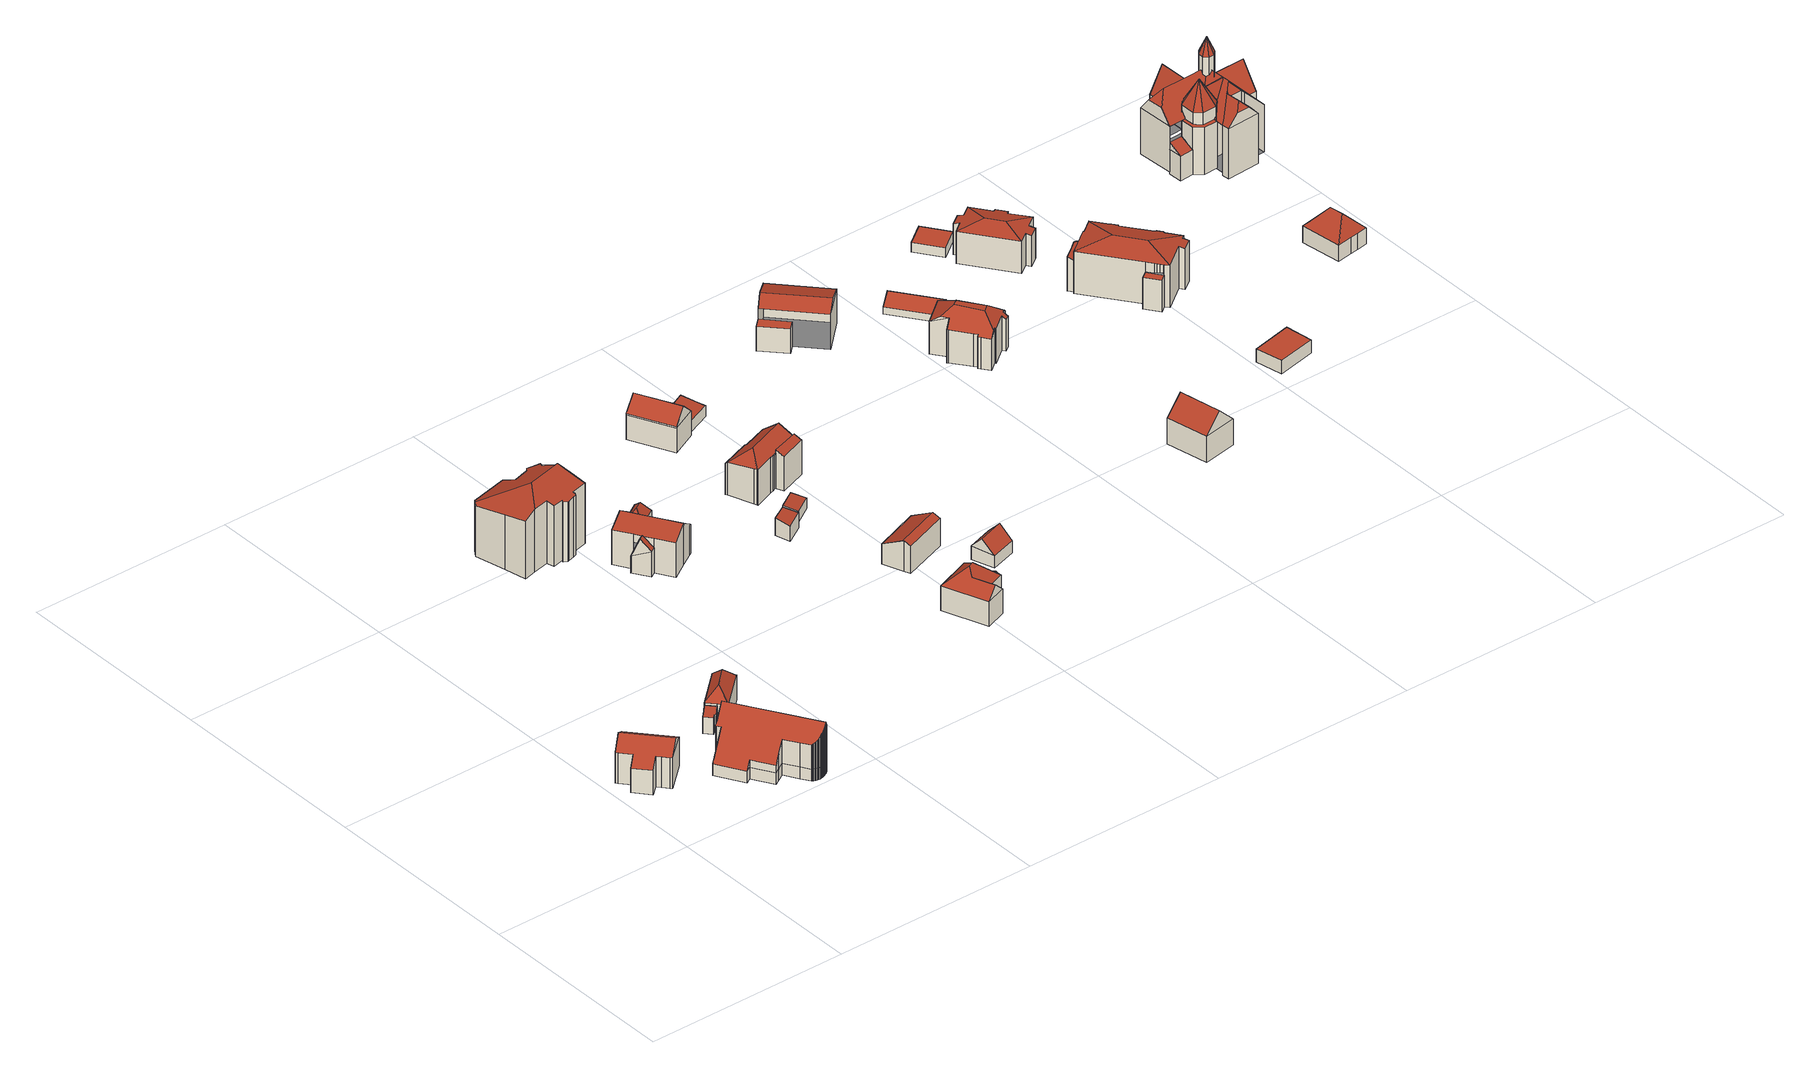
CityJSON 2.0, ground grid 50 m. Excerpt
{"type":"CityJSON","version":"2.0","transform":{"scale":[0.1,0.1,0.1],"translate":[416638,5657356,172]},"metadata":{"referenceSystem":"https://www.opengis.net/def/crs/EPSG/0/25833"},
"CityObjects":{
"building1":{"type":"Building","attributes":{"Dachtyp_tdc":"tdcFreeFormRoof","Gemeindeschluessel":14612000,"Dachneigung":28.03,"QualitaetDacherkennung":57,"Geometrietyp2DReferenz":"3000","measuredHeight":9.87,"function":"31001_9998","roofType":"5000"},"geometry":[{"type":"Solid","lod":"2","boundaries":[[[[0,1,2,3]],[[1,4,5,2]],[[4,6,7,5]],[[6,8,9,7]],[[8,10,11,9]],[[10,12,13,11]],[[12,14,15,13]],[[14,16,17,15]],[[18,4,1,19]],[[8,6,18,19,0,20,21,16,14,12,10]],[[1,0,19]],[[6,4,18]],[[17,22,23,3,2,5,7,9,11,13,15]],[[16,21,22,17]],[[21,20,23,22]],[[20,0,3,23]]]],"semantics":{"surfaces":[{"type":"WallSurface"},{"type":"RoofSurface"},{"type":"GroundSurface"}],"values":[[0,0,0,0,0,0,0,0,1,1,0,0,2,0,0,0]]}}]},
"building2":{"type":"Building","attributes":{"Dachtyp_tdc":"tdcFreeFormRoof","Gemeindeschluessel":14612000,"Dachneigung":50.26,"QualitaetDacherkennung":29,"Geometrietyp2DReferenz":"3000","measuredHeight":12.96,"function":"31001_9998","roofType":"5000"},"geometry":[{"type":"Solid","lod":"2","boundaries":[[[[24,25,26,27]],[[25,28,29,26]],[[28,30,31,29]],[[30,32,33,31]],[[32,34,35,33]],[[34,36,37,35]],[[36,38,39,37]],[[38,40,41,39]],[[40,42,43,41]],[[42,44,45,43]],[[44,46,47,45]],[[46,48,49,47]],[[48,50,51,49]],[[50,52,53,51]],[[52,54,55,53]],[[54,56,57,55]],[[56,58,59,57]],[[58,60,61,59]],[[60,62,63,61]],[[62,64,65,63]],[[64,66,67,65]],[[66,68,69,67]],[[68,70,71,69]],[[70,72,73,71]],[[72,74,75,73]],[[74,76,77,75]],[[76,78,79,77]],[[78,80,81,79]],[[80,82,83,81]],[[82,84,85,83]],[[84,86,87,85]],[[86,88,89,87]],[[88,90,91,89]],[[90,92,93,91]],[[92,94,95,93]],[[94,96,97,95]],[[96,98,99,97]],[[98,100,101,99]],[[100,102,103,101]],[[102,104,105,103]],[[104,106,107,105]],[[106,108,109,107]],[[108,110,111,109]],[[110,112,113,111]],[[112,114,115,113]],[[114,116,117,115]],[[116,24,27,117]],[[118,119,120,121,122,123,124,125,126,127,128,129,130,131,132,133,134,135,136,137,138,139,140,141,104,102,142]],[[143,144,145,146,147,148,149,150,151,152,153,154,155,156,157,158,159,160,161,162,163,164,139,138]],[[110,164,163,112]],[[108,140,139,164,110]],[[112,163,162,114]],[[25,159,158,28]],[[114,162,161,116]],[[116,161,160,24]],[[24,160,159,25]],[[28,158,157,30]],[[30,157,156,32]],[[32,156,155,34]],[[34,155,154,36]],[[36,154,153,38]],[[38,153,152,40]],[[40,152,151,42]],[[42,151,150,44]],[[44,150,149,46]],[[46,149,148,48]],[[48,148,147,50]],[[50,147,146,52]],[[52,146,145,54]],[[54,145,144,56]],[[56,144,143,58]],[[58,143,138,137,60]],[[100,142,102]],[[98,118,142,100]],[[106,141,140,108]],[[104,141,106]],[[60,137,136,62]],[[62,136,135,64]],[[64,135,134,66]],[[66,134,133,68]],[[68,133,132,70]],[[70,132,131,72]],[[72,131,130,74]],[[74,130,129,76]],[[76,129,128,78]],[[78,128,127,80]],[[80,127,126,82]],[[82,126,125,84]],[[84,125,124,86]],[[86,124,123,88]],[[88,123,122,90]],[[90,122,121,92]],[[92,121,120,94]],[[94,120,119,96]],[[96,119,118,98]],[[27,26,29,31,33,35,37,39,41,43,45,47,49,51,53,55,57,59,61,63,65,67,69,71,73,75,77,79,81,83,85,87,89,91,93,95,97,99,101,103,105,107,109,111,113,115,117]]]],"semantics":{"surfaces":[{"type":"WallSurface"},{"type":"RoofSurface"},{"type":"GroundSurface"}],"values":[[0,0,0,0,0,0,0,0,0,0,0,0,0,0,0,0,0,0,0,0,0,0,0,0,0,0,0,0,0,0,0,0,0,0,0,0,0,0,0,0,0,0,0,0,0,0,0,1,1,0,0,0,0,0,0,0,0,0,0,0,0,0,0,0,0,0,0,0,0,0,0,0,0,0,0,0,0,0,0,0,0,0,0,0,0,0,0,0,0,0,0,0,0,0,0,2]]}}]},
"building3":{"type":"Building","attributes":{"Dachtyp_tdc":"tdcPolyFlatRoof","Gemeindeschluessel":14612000,"Dachneigung":14.85,"QualitaetDacherkennung":54,"Geometrietyp2DReferenz":"3000","measuredHeight":4.97,"function":"31001_9998","roofType":"2100"},"geometry":[{"type":"Solid","lod":"2","boundaries":[[[[165,166,167,168]],[[166,169,170,167]],[[169,171,172,170]],[[171,173,174,172]],[[173,175,176,174]],[[175,177,178,176]],[[177,179,180,178]],[[179,165,168,180]],[[179,177,175,173,171,169,166,165]],[[168,167,170,172,174,176,178,180]]]],"semantics":{"surfaces":[{"type":"WallSurface"},{"type":"RoofSurface"},{"type":"GroundSurface"}],"values":[[0,0,0,0,0,0,0,0,1,2]]}}]},
"building4":{"type":"Building","attributes":{"Dachtyp_tdc":"tdcFreeFormRoof","Gemeindeschluessel":14612000,"Dachneigung":50.08,"QualitaetDacherkennung":84,"Geometrietyp2DReferenz":"3000","measuredHeight":9.15,"function":"31001_9998","roofType":"5000"},"geometry":[{"type":"Solid","lod":"2","boundaries":[[[[181,182,183,184]],[[182,185,186,183]],[[185,187,188,186]],[[187,189,190,188]],[[189,181,184,190]],[[191,182,192]],[[189,187,193,181]],[[193,192,182,181]],[[185,191,192,193,187]],[[185,182,191]],[[184,183,186,188,190]]]],"semantics":{"surfaces":[{"type":"WallSurface"},{"type":"RoofSurface"},{"type":"GroundSurface"}],"values":[[0,0,0,0,0,1,1,1,1,0,2]]}}]},
"building5":{"type":"Building","attributes":{"Dachtyp_tdc":"tdcFreeFormRoof","Gemeindeschluessel":14612000,"Dachneigung":26.15,"QualitaetDacherkennung":22,"Geometrietyp2DReferenz":"3000","measuredHeight":16.9,"function":"31001_9998","roofType":"5000"},"geometry":[{"type":"Solid","lod":"2","boundaries":[[[[194,195,196,197]],[[195,198,199,196]],[[198,200,201,199]],[[200,202,203,201]],[[202,204,205,203]],[[204,206,207,205]],[[206,208,209,207]],[[208,210,211,209]],[[210,212,213,211]],[[212,214,215,213]],[[214,216,217,215]],[[216,218,219,217]],[[218,220,221,219]],[[220,222,223,221]],[[222,224,225,223]],[[224,226,227,225]],[[226,228,229,227]],[[228,230,231,229]],[[230,232,233,231]],[[232,234,235,233]],[[234,236,237,235]],[[236,238,239,237]],[[238,240,241,239]],[[240,242,243,241]],[[242,194,197,243]],[[234,232,244,245,238,236]],[[222,220,218,216,214,212,210,208,246,244,232,230,228,226,224]],[[244,246,206,204,202,200,198,195,194,242,240,245]],[[208,206,246]],[[240,238,245]],[[197,196,199,201,203,205,207,209,211,213,215,217,219,221,223,225,227,229,231,233,235,237,239,241,243]]]],"semantics":{"surfaces":[{"type":"WallSurface"},{"type":"RoofSurface"},{"type":"GroundSurface"}],"values":[[0,0,0,0,0,0,0,0,0,0,0,0,0,0,0,0,0,0,0,0,0,0,0,0,0,1,1,1,0,0,2]]}}]},
"building6":{"type":"Building","attributes":{"Gemeindeschluessel":14612000,"Geometrietyp2DReferenz":"3000","function":"31001_9998","roofType":"9999"},"children":["building6-1","building6-2"]},
"building6-1":{"type":"BuildingPart","attributes":{"Dachtyp_tdc":"tdcGableRoof","Dachneigung":67.14,"QualitaetDacherkennung":13,"Geometrietyp2DReferenz":"3000","measuredHeight":8.89,"roofType":"3100"},"parents":["building6"],"geometry":[{"type":"MultiSurface","lod":"2","boundaries":[[[247,248,249,250]],[[251,252,253,254]],[[252,247,250,253]],[[247,252,255]],[[248,247,255,256,257]],[[252,251,258,256,255]],[[250,249,254,253]]],"semantics":{"surfaces":[{"type":"WallSurface"},{"type":"RoofSurface"},{"type":"GroundSurface"}],"values":[0,0,0,0,1,1,2]}}]},
"building6-2":{"type":"BuildingPart","attributes":{"Dachtyp_tdc":"tdcGableRoof","Dachneigung":17.93,"QualitaetDacherkennung":49,"Geometrietyp2DReferenz":"3000","measuredHeight":10.31,"roofType":"3100"},"parents":["building6"],"geometry":[{"type":"MultiSurface","lod":"2","boundaries":[[[259,249,248]],[[259,260,261,249]],[[260,262,263,261]],[[262,264,265,263]],[[264,266,267,265]],[[266,268,269,267]],[[268,270,271,269]],[[270,272,273,271]],[[272,274,275,273]],[[274,276,251,254,275]],[[272,270,268,266,264,262]],[[262,260,259,257,258,276,274,272]],[[249,261,263,265,267,269,271,273,275,254]]],"semantics":{"surfaces":[{"type":"WallSurface"},{"type":"RoofSurface"},{"type":"GroundSurface"}],"values":[0,0,0,0,0,0,0,0,0,0,1,1,2]}}]},
"building7":{"type":"Building","attributes":{"Dachtyp_tdc":"tdcFreeFormRoof","Gemeindeschluessel":14612000,"Dachneigung":52.15,"QualitaetDacherkennung":25,"Geometrietyp2DReferenz":"3000","measuredHeight":5.62,"function":"31001_9998","roofType":"5000"},"geometry":[{"type":"Solid","lod":"2","boundaries":[[[[277,278,279,280]],[[278,281,282,279]],[[281,283,284,282]],[[283,285,286,284]],[[285,277,280,286]],[[287,285,283]],[[288,289,287,283,281]],[[288,281,278]],[[289,288,278,277]],[[287,289,277,285]],[[280,279,282,284,286]]]],"semantics":{"surfaces":[{"type":"WallSurface"},{"type":"RoofSurface"},{"type":"GroundSurface"}],"values":[[0,0,0,0,0,1,1,1,1,1,2]]}}]},
"building8":{"type":"Building","attributes":{"Dachtyp_tdc":"tdcPolyFlatRoof","Gemeindeschluessel":14612000,"Dachneigung":9.64,"QualitaetDacherkennung":73,"Geometrietyp2DReferenz":"3000","measuredHeight":4.48,"function":"31001_9998","roofType":"2100"},"geometry":[{"type":"Solid","lod":"2","boundaries":[[[[290,291,292,293]],[[291,294,295,292]],[[294,296,297,295]],[[296,290,293,297]],[[296,294,291,290]],[[293,292,295,297]]]],"semantics":{"surfaces":[{"type":"WallSurface"},{"type":"RoofSurface"},{"type":"GroundSurface"}],"values":[[0,0,0,0,1,2]]}}]},
"building9":{"type":"Building","attributes":{"Dachtyp_tdc":"tdcFreeFormRoof","Gemeindeschluessel":14612000,"Dachneigung":42.62,"QualitaetDacherkennung":11,"Geometrietyp2DReferenz":"3000","measuredHeight":10.1,"function":"31001_9998","roofType":"5000"},"geometry":[{"type":"Solid","lod":"2","boundaries":[[[[298,299,300,301]],[[299,302,303,300]],[[302,304,305,303]],[[304,306,307,305]],[[306,308,309,307]],[[308,310,311,309]],[[310,312,313,311]],[[312,314,315,313]],[[314,298,301,315]],[[316,314,312]],[[317,316,312,310]],[[318,319,317,310,308]],[[302,306,304]],[[306,318,308]],[[302,318,306]],[[318,302,299]],[[319,318,299,298]],[[316,317,319,298,314]],[[301,300,303,305,307,309,311,313,315]]]],"semantics":{"surfaces":[{"type":"WallSurface"},{"type":"RoofSurface"},{"type":"GroundSurface"}],"values":[[0,0,0,0,0,0,0,0,0,0,1,1,1,1,1,1,1,1,2]]}}]},
"building10":{"type":"Building","attributes":{"Dachtyp_tdc":"tdcPolyFlatRoof","Gemeindeschluessel":14612000,"Dachneigung":8.74,"QualitaetDacherkennung":75,"Geometrietyp2DReferenz":"3000","measuredHeight":3.23,"function":"31001_9998","roofType":"2100"},"geometry":[{"type":"Solid","lod":"2","boundaries":[[[[320,321,322,323]],[[321,324,325,322]],[[324,326,327,325]],[[326,320,323,327]],[[326,324,321,320]],[[323,322,325,327]]]],"semantics":{"surfaces":[{"type":"WallSurface"},{"type":"RoofSurface"},{"type":"GroundSurface"}],"values":[[0,0,0,0,1,2]]}}]},
"building11":{"type":"Building","attributes":{"Dachtyp_tdc":"tdcFreeFormRoof","Gemeindeschluessel":14612000,"Dachneigung":27.03,"QualitaetDacherkennung":51,"Geometrietyp2DReferenz":"3000","measuredHeight":7.68,"function":"31001_9998","roofType":"5000"},"geometry":[{"type":"Solid","lod":"2","boundaries":[[[[328,329,330,331]],[[329,332,333,330]],[[332,334,335,333]],[[334,336,337,335]],[[336,328,331,337]],[[329,328,338,339,332]],[[339,338,336,334]],[[328,336,338]],[[334,332,339]],[[331,330,333,335,337]]]],"semantics":{"surfaces":[{"type":"WallSurface"},{"type":"RoofSurface"},{"type":"GroundSurface"}],"values":[[0,0,0,0,0,1,1,0,0,2]]}}]},
"building12":{"type":"Building","attributes":{"Dachtyp_tdc":"tdcGableRoof","Gemeindeschluessel":14612000,"Dachneigung":25.14,"QualitaetDacherkennung":46,"Geometrietyp2DReferenz":"3000","measuredHeight":3.04,"function":"31001_9998","roofType":"3100"},"geometry":[{"type":"Solid","lod":"2","boundaries":[[[[340,341,342,343]],[[341,344,345,342]],[[344,346,347,345]],[[346,340,343,347]],[[344,341,348]],[[340,346,349]],[[341,340,349,348]],[[346,344,348,349]],[[343,342,345,347]]]],"semantics":{"surfaces":[{"type":"WallSurface"},{"type":"RoofSurface"},{"type":"GroundSurface"}],"values":[[0,0,0,0,0,0,1,1,2]]}}]},
"building13":{"type":"Building","attributes":{"Dachtyp_tdc":"tdcFreeFormRoof","Gemeindeschluessel":14612000,"Dachneigung":43.17,"QualitaetDacherkennung":75,"Geometrietyp2DReferenz":"3000","measuredHeight":9.56,"function":"31001_9998","roofType":"5000"},"geometry":[{"type":"Solid","lod":"2","boundaries":[[[[350,351,352,353]],[[351,354,355,352]],[[354,356,357,355]],[[356,358,359,357]],[[358,360,361,359]],[[360,362,363,361]],[[362,350,353,363]],[[364,365,366,367]],[[360,358,356,368,364,367,362]],[[354,368,356]],[[351,365,364,368,354]],[[350,366,365,351]],[[362,367,366,350]],[[353,352,355,357,359,361,363]]]],"semantics":{"surfaces":[{"type":"WallSurface"},{"type":"RoofSurface"},{"type":"GroundSurface"}],"values":[[0,0,0,0,0,0,0,1,1,0,0,0,0,2]]}}]},
"building14":{"type":"Building","attributes":{"Gemeindeschluessel":14612000,"Geometrietyp2DReferenz":"3000","function":"31001_9998","roofType":"9999"},"children":["building14-1","building14-2"]},
"building14-1":{"type":"BuildingPart","attributes":{"Dachtyp_tdc":"tdcPolyFlatRoof","Dachneigung":26.84,"QualitaetDacherkennung":33,"Geometrietyp2DReferenz":"3000","measuredHeight":9.68,"roofType":"2100"},"parents":["building14"],"geometry":[{"type":"MultiSurface","lod":"2","boundaries":[[[369,370,371,372,373]],[[374,375,376,377,378]],[[375,369,373,376]],[[375,374,370,369]],[[373,372,377,376]]],"semantics":{"surfaces":[{"type":"WallSurface"},{"type":"RoofSurface"},{"type":"GroundSurface"}],"values":[0,0,0,1,2]}}]},
"building14-2":{"type":"BuildingPart","attributes":{"Dachtyp_tdc":"tdcHipAndGableRoof","Dachneigung":36.65,"QualitaetDacherkennung":35,"Geometrietyp2DReferenz":"3000","measuredHeight":10.92,"roofType":"5000"},"parents":["building14"],"geometry":[{"type":"MultiSurface","lod":"2","boundaries":[[[379,380,381,382]],[[380,383,384,381]],[[383,378,377,384]],[[371,385,386,372]],[[385,387,388,386]],[[387,389,390,388]],[[389,391,392,390]],[[391,393,394,392]],[[393,395,396,394]],[[395,397,398,396]],[[397,399,400,398]],[[399,401,402,400]],[[401,379,382,402]],[[397,395,393,403]],[[393,391,389,387,385,371,378,383,403]],[[383,380,379,401,399,397,403]],[[382,381,384,377,372,386,388,390,392,394,396,398,400,402]]],"semantics":{"surfaces":[{"type":"WallSurface"},{"type":"RoofSurface"},{"type":"GroundSurface"}],"values":[0,0,0,0,0,0,0,0,0,0,0,0,0,1,1,1,2]}}]},
"building15":{"type":"Building","attributes":{"Dachtyp_tdc":"tdcPolyFlatRoof","Gemeindeschluessel":14612000,"Dachneigung":8.49,"QualitaetDacherkennung":77,"Geometrietyp2DReferenz":"3000","measuredHeight":3.58,"function":"31001_9998","roofType":"2100"},"geometry":[{"type":"Solid","lod":"2","boundaries":[[[[404,405,406,407]],[[405,408,409,406]],[[408,410,411,409]],[[410,412,413,411]],[[412,404,407,413]],[[412,410,408,405,404]],[[407,406,409,411,413]]]],"semantics":{"surfaces":[{"type":"WallSurface"},{"type":"RoofSurface"},{"type":"GroundSurface"}],"values":[[0,0,0,0,0,1,2]]}}]},
"building16":{"type":"Building","attributes":{"Dachtyp_tdc":"tdcFreeFormRoof","Gemeindeschluessel":14612000,"Dachneigung":46.13,"QualitaetDacherkennung":69,"Geometrietyp2DReferenz":"3000","measuredHeight":6.11,"function":"31001_9998","roofType":"5000"},"geometry":[{"type":"Solid","lod":"2","boundaries":[[[[414,415,416,417]],[[415,418,419,416]],[[418,420,421,419]],[[420,422,423,421]],[[422,414,417,423]],[[414,422,424,425]],[[424,420,418,415,425]],[[422,420,424]],[[415,414,425]],[[417,416,419,421,423]]]],"semantics":{"surfaces":[{"type":"WallSurface"},{"type":"RoofSurface"},{"type":"GroundSurface"}],"values":[[0,0,0,0,0,1,1,0,0,2]]}}]},
"building17":{"type":"Building","attributes":{"Gemeindeschluessel":14612000,"Geometrietyp2DReferenz":"3000","function":"31001_9998","roofType":"9999"},"children":["building17-1","building17-2"]},
"building17-1":{"type":"BuildingPart","attributes":{"Dachtyp_tdc":"tdcPolyFlatRoof","Dachneigung":0,"QualitaetDacherkennung":42,"Geometrietyp2DReferenz":"3000","measuredHeight":6.09,"roofType":"1000"},"parents":["building17"],"geometry":[{"type":"MultiSurface","lod":"2","boundaries":[[[426,427,428,429]],[[426,430,431,427]],[[428,432,433,429]],[[427,431,432,428]],[[431,430,433,432]]],"semantics":{"surfaces":[{"type":"WallSurface"},{"type":"RoofSurface"},{"type":"GroundSurface"}],"values":[0,1,2,0,0]}}]},
"building17-2":{"type":"BuildingPart","attributes":{"Dachtyp_tdc":"tdcGableRoof","Dachneigung":17.44,"QualitaetDacherkennung":59,"Geometrietyp2DReferenz":"3000","measuredHeight":10.4,"roofType":"3100"},"parents":["building17"],"geometry":[{"type":"MultiSurface","lod":"2","boundaries":[[[434,435,436,437]],[[435,438,439,436]],[[440,434,437,433,430]],[[438,435,441]],[[434,440,442]],[[435,434,442,441]],[[440,438,441,442]],[[437,436,439,429,433]]],"semantics":{"surfaces":[{"type":"WallSurface"},{"type":"RoofSurface"},{"type":"GroundSurface"}],"values":[0,0,0,0,0,1,1,2]}}]},
"building18":{"type":"Building","attributes":{"Dachtyp_tdc":"tdcFreeFormRoof","Gemeindeschluessel":14612000,"Dachneigung":42.07,"QualitaetDacherkennung":35,"Geometrietyp2DReferenz":"3000","measuredHeight":11.4,"function":"31001_9998","roofType":"5000"},"geometry":[{"type":"Solid","lod":"2","boundaries":[[[[443,444,445,446]],[[444,447,448,445]],[[447,449,450,448]],[[449,451,452,450]],[[451,453,454,452]],[[453,455,456,454]],[[455,457,458,456]],[[457,459,460,458]],[[459,461,462,460]],[[461,463,464,462]],[[463,465,466,464]],[[465,467,468,466]],[[467,469,470,468]],[[469,471,472,470]],[[471,473,474,472]],[[473,475,476,474]],[[475,443,446,476]],[[459,477,478,479,480,469,467,465,463,461]],[[444,443,475,473,471,480,479,481,482,451,449,447]],[[481,483,455,453,482]],[[478,477,457,455,483]],[[479,478,483,481]],[[453,451,482]],[[459,457,477]],[[471,469,480]],[[446,445,448,450,452,454,456,458,460,462,464,466,468,470,472,474,476]]]],"semantics":{"surfaces":[{"type":"WallSurface"},{"type":"RoofSurface"},{"type":"GroundSurface"}],"values":[[0,0,0,0,0,0,0,0,0,0,0,0,0,0,0,0,0,1,1,1,1,1,0,0,0,2]]}}]},
"building19":{"type":"Building","attributes":{"Dachtyp_tdc":"tdcPolyFlatRoof","Gemeindeschluessel":14612000,"Dachneigung":27.02,"QualitaetDacherkennung":16,"Geometrietyp2DReferenz":"3000","measuredHeight":3.58,"function":"31001_9998","roofType":"2100"},"geometry":[{"type":"Solid","lod":"2","boundaries":[[[[484,485,486,487]],[[485,488,489,486]],[[488,490,491,489]],[[490,484,487,491]],[[490,488,485,484]],[[487,486,489,491]]]],"semantics":{"surfaces":[{"type":"WallSurface"},{"type":"RoofSurface"},{"type":"GroundSurface"}],"values":[[0,0,0,0,1,2]]}}]},
"building20":{"type":"Building","attributes":{"Dachtyp_tdc":"tdcGableRoof","Gemeindeschluessel":14612000,"Dachneigung":44.69,"QualitaetDacherkennung":78,"Geometrietyp2DReferenz":"3000","measuredHeight":10.66,"function":"31001_9998","roofType":"3100"},"geometry":[{"type":"Solid","lod":"2","boundaries":[[[[492,493,494,495]],[[493,496,497,494]],[[496,498,499,497]],[[498,492,495,499]],[[496,493,500]],[[492,498,501]],[[493,492,501,500]],[[498,496,500,501]],[[495,494,497,499]]]],"semantics":{"surfaces":[{"type":"WallSurface"},{"type":"RoofSurface"},{"type":"GroundSurface"}],"values":[[0,0,0,0,0,0,1,1,2]]}}]},
"building21":{"type":"Building","attributes":{"Dachtyp_tdc":"tdcPolyFlatRoof","Gemeindeschluessel":14612000,"Dachneigung":0,"QualitaetDacherkennung":76,"Geometrietyp2DReferenz":"3000","measuredHeight":2.46,"function":"31001_9998","roofType":"1000"},"geometry":[{"type":"Solid","lod":"2","boundaries":[[[[502,503,504,505]],[[503,506,507,504]],[[506,508,509,507]],[[508,502,505,509]],[[508,506,503,502]],[[505,504,507,509]]]],"semantics":{"surfaces":[{"type":"WallSurface"},{"type":"RoofSurface"},{"type":"GroundSurface"}],"values":[[0,0,0,0,1,2]]}}]},
"building22":{"type":"Building","attributes":{"Dachtyp_tdc":"tdcHipRoof","Gemeindeschluessel":14612000,"Dachneigung":14.58,"QualitaetDacherkennung":84,"Geometrietyp2DReferenz":"3000","measuredHeight":9.15,"function":"31001_9998","roofType":"3200"},"geometry":[{"type":"Solid","lod":"2","boundaries":[[[[510,511,512,513]],[[514,515,516,517]],[[515,518,519,516]],[[518,520,521,519]],[[520,522,523,521]],[[522,524,525,523]],[[524,526,527,525]],[[526,528,529,527]],[[528,530,531,529]],[[530,532,533,531]],[[532,534,535,533]],[[534,536,537,535]],[[536,538,539,537]],[[538,540,541,539]],[[540,510,513,541]],[[536,534,532,530,528,526,542]],[[524,522,520,518,515,514,543]],[[526,524,543,542]],[[514,511,510,540,538,536,542,543]],[[513,512,517,516,519,521,523,525,527,529,531,533,535,537,539,541]],[[511,514,517,512]]]],"semantics":{"surfaces":[{"type":"WallSurface"},{"type":"RoofSurface"},{"type":"GroundSurface"}],"values":[[0,0,0,0,0,0,0,0,0,0,0,0,0,0,0,1,1,1,1,2,0]]}}]},
"building23":{"type":"Building","attributes":{"Dachtyp_tdc":"tdcPolyFlatRoof","Gemeindeschluessel":14612000,"Dachneigung":0,"QualitaetDacherkennung":84,"Geometrietyp2DReferenz":"3000","measuredHeight":3.38,"function":"31001_9998","roofType":"1000"},"geometry":[{"type":"Solid","lod":"2","boundaries":[[[[544,545,546,547]],[[545,548,549,546]],[[548,550,551,549]],[[550,544,547,551]],[[550,548,545,544]],[[547,546,549,551]]]],"semantics":{"surfaces":[{"type":"WallSurface"},{"type":"RoofSurface"},{"type":"GroundSurface"}],"values":[[0,0,0,0,1,2]]}}]},
"building24":{"type":"Building","attributes":{"Gemeindeschluessel":14612000,"Geometrietyp2DReferenz":"3000","function":"31001_9998","roofType":"9999"},"children":["building24-1","building24-2","building24-3"]},
"building24-1":{"type":"BuildingPart","attributes":{"Dachtyp_tdc":"tdcPolyFlatRoof","Dachneigung":0,"QualitaetDacherkennung":34,"Geometrietyp2DReferenz":"3000","measuredHeight":7.99,"roofType":"1000"},"parents":["building24"],"geometry":[{"type":"MultiSurface","lod":"2","boundaries":[[[552,553,554,555]],[[553,556,557,554]],[[556,558,559,557]],[[558,556,553,552]],[[555,554,557,559]]],"semantics":{"surfaces":[{"type":"WallSurface"},{"type":"RoofSurface"},{"type":"GroundSurface"}],"values":[0,0,0,1,2]}}]},
"building24-2":{"type":"BuildingPart","attributes":{"Dachtyp_tdc":"tdcPolyFlatRoof","Dachneigung":24.2,"QualitaetDacherkennung":52,"Geometrietyp2DReferenz":"3000","measuredHeight":8.55,"roofType":"2100"},"parents":["building24"],"geometry":[{"type":"MultiSurface","lod":"2","boundaries":[[[560,561,562,563]],[[561,564,565,562]],[[564,566,567,565]],[[566,568,569,567]],[[568,570,571,569]],[[570,572,573,571]],[[572,574,575,573]],[[574,576,577,575]],[[576,578,579,577]],[[578,580,581,579]],[[580,582,583,581]],[[582,584,585,583]],[[584,586,587,585]],[[586,588,589,587]],[[588,590,591,589]],[[590,588,586,584,582,580,578,576,574,572,570,568,566,564,561,560]],[[562,565,567,569,571,573,575,577,579,581,583,585,587,589,591,563]]],"semantics":{"surfaces":[{"type":"WallSurface"},{"type":"RoofSurface"},{"type":"GroundSurface"}],"values":[0,0,0,0,0,0,0,0,0,0,0,0,0,0,0,1,2]}}]},
"building24-3":{"type":"BuildingPart","attributes":{"Dachtyp_tdc":"tdcHipRoof","Dachneigung":14.96,"QualitaetDacherkennung":73,"Geometrietyp2DReferenz":"3000","measuredHeight":12.02,"roofType":"3200"},"parents":["building24"],"geometry":[{"type":"MultiSurface","lod":"2","boundaries":[[[592,593,594,595]],[[593,596,597,594]],[[596,598,599,597]],[[598,600,601,599]],[[600,602,603,601]],[[602,604,605,603]],[[604,606,552,555,605]],[[607,559,558]],[[607,608,609,559]],[[608,610,563,609]],[[610,560,563]],[[611,612,613,614]],[[612,615,616,613]],[[615,617,618,616]],[[617,619,620,618]],[[619,621,622,620]],[[621,623,624,622]],[[623,592,595,624]],[[625,626,627,591,590]],[[626,628,629,627]],[[628,630,631,629]],[[630,632,633,631]],[[632,611,614,633]],[[628,626,625,610,608,634]],[[604,602,600,598,596,593,635]],[[608,607,606,604,635,634]],[[593,592,623,621,619,617,615,612,611,632,630,628,634,635]],[[614,613,616,618,620,622,624,595,594,597,599,601,603,605,555,559,609,563,591,627,629,631,633]]],"semantics":{"surfaces":[{"type":"WallSurface"},{"type":"RoofSurface"},{"type":"GroundSurface"}],"values":[0,0,0,0,0,0,0,0,0,0,0,0,0,0,0,0,0,0,0,0,0,0,0,1,1,1,1,2]}}]},
"building25":{"type":"Building","attributes":{"Dachtyp_tdc":"tdcFreeFormRoof","Gemeindeschluessel":14612000,"Dachneigung":45.92,"QualitaetDacherkennung":31,"Geometrietyp2DReferenz":"3000","measuredHeight":8.36,"function":"31001_9998","roofType":"5000"},"geometry":[{"type":"Solid","lod":"2","boundaries":[[[[636,637,638,639]],[[637,640,641,638]],[[640,642,643,641]],[[642,644,645,643]],[[644,646,647,645]],[[646,648,649,647]],[[648,650,651,649]],[[650,636,639,651]],[[646,644,652]],[[644,642,653,652]],[[642,640,637,636,653]],[[636,650,648,646,652,653]],[[639,638,641,643,645,647,649,651]]]],"semantics":{"surfaces":[{"type":"WallSurface"},{"type":"RoofSurface"},{"type":"GroundSurface"}],"values":[[0,0,0,0,0,0,0,0,1,1,1,1,2]]}}]},
"building26":{"type":"Building","attributes":{"Gemeindeschluessel":14612000,"QualitaetDacherkennung":100,"Geometrietyp2DReferenz":"3000","function":"31001_9998","roofType":"9999"},"children":["building26-1","building26-2","building26-3","building26-4","building26-5","building26-6","building26-7","building26-8","building26-9","building26-10","building26-11","building26-12"]},
"building26-1":{"type":"BuildingPart","attributes":{"Dachtyp_tdc":"tdcHipAndGableRoof","Dachneigung":26.47,"QualitaetDacherkennung":100,"Geometrietyp2DReferenz":"3000","measuredHeight":10.41,"roofType":"5000"},"parents":["building26"],"geometry":[{"type":"MultiSurface","lod":"2","boundaries":[[[654,655,656,657]],[[655,658,659,656]],[[658,655,660,661]],[[655,654,662,660]],[[657,656,659,663,664]]],"semantics":{"surfaces":[{"type":"WallSurface"},{"type":"RoofSurface"},{"type":"GroundSurface"}],"values":[0,0,1,1,2]}}]},
"building26-2":{"type":"BuildingPart","attributes":{"Dachtyp_tdc":"tdcGableRoof","Dachneigung":63.4,"QualitaetDacherkennung":100,"Geometrietyp2DReferenz":"3000","measuredHeight":17.62,"roofType":"3100"},"parents":["building26"],"geometry":[{"type":"Solid","lod":"2","boundaries":[[[[665,666,667,668]],[[666,669,670,667]],[[669,671,672,670]],[[671,665,668,672]],[[669,666,673]],[[665,671,674]],[[666,665,674,673]],[[671,669,673,674]],[[668,667,670,672]]]],"semantics":{"surfaces":[{"type":"WallSurface"},{"type":"RoofSurface"},{"type":"GroundSurface"}],"values":[[0,0,0,0,0,0,1,1,2]]}}]},
"building26-3":{"type":"BuildingPart","attributes":{"Dachtyp_tdc":"tdcGableAndHippedGRoof","Dachneigung":54.23,"QualitaetDacherkennung":100,"Geometrietyp2DReferenz":"3000","measuredHeight":17.57,"roofType":"9999"},"parents":["building26"],"geometry":[{"type":"MultiSurface","lod":"2","boundaries":[[[675,676,677,678,679,680]],[[676,675,681,682]],[[682,681,683]],[[675,684,685,686,687,683,681]],[[688,689,678,677,690,691]]],"semantics":{"surfaces":[{"type":"WallSurface"},{"type":"RoofSurface"},{"type":"GroundSurface"}],"values":[0,0,1,1,2]}}]},
"building26-4":{"type":"BuildingPart","attributes":{"Dachtyp_tdc":"tdcGableRoof","Dachneigung":26.33,"QualitaetDacherkennung":100,"Geometrietyp2DReferenz":"3000","measuredHeight":7.71,"roofType":"3100"},"parents":["building26"],"geometry":[{"type":"MultiSurface","lod":"2","boundaries":[[[692,693,694,695,689]],[[693,696,697,694]],[[696,679,678,698,697]],[[693,692,699]],[[679,696,680]],[[696,693,699,680]],[[698,695,694,697]]],"semantics":{"surfaces":[{"type":"WallSurface"},{"type":"RoofSurface"},{"type":"GroundSurface"}],"values":[0,0,0,0,0,1,2]}}]},
"building26-5":{"type":"BuildingPart","attributes":{"Dachtyp_tdc":"tdcTentRoof","Dachneigung":61.5,"QualitaetDacherkennung":100,"Geometrietyp2DReferenz":"3000","measuredHeight":20.41,"roofType":"4000"},"parents":["building26"],"geometry":[{"type":"Solid","lod":"2","boundaries":[[[[700,665,701,702]],[[665,703,704,701]],[[703,705,706,704]],[[705,707,708,706]],[[707,709,710,708]],[[709,711,712,710]],[[711,713,714,712]],[[713,700,702,714]],[[665,700,715]],[[703,665,715]],[[705,703,715]],[[707,705,715]],[[709,707,715]],[[711,709,715]],[[713,711,715]],[[700,713,715]],[[702,701,704,706,708,710,712,714]]]],"semantics":{"surfaces":[{"type":"WallSurface"},{"type":"RoofSurface"},{"type":"GroundSurface"}],"values":[[0,0,0,0,0,0,0,0,1,1,1,1,1,1,1,1,2]]}}]},
"building26-6":{"type":"BuildingPart","attributes":{"Dachtyp_tdc":"tdcPolyFlatRoof","Dachneigung":0,"QualitaetDacherkennung":100,"Geometrietyp2DReferenz":"3000","measuredHeight":11.68,"roofType":"1000"},"parents":["building26"],"geometry":[{"type":"MultiSurface","lod":"2","boundaries":[[[716,717,718,719]],[[720,721,722,723]],[[721,724,725,722]],[[724,716,719,725]],[[724,721,720,717,716]],[[719,718,723,722,725]]],"semantics":{"surfaces":[{"type":"WallSurface"},{"type":"RoofSurface"},{"type":"GroundSurface"}],"values":[0,0,0,0,1,2]}}]},
"building26-7":{"type":"BuildingPart","attributes":{"Dachtyp_tdc":"tdcHipAndGableRoof","Dachneigung":47.29,"QualitaetDacherkennung":100,"Geometrietyp2DReferenz":"3000","measuredHeight":17.93,"roofType":"5000"},"parents":["building26"],"geometry":[{"type":"MultiSurface","lod":"2","boundaries":[[[726,727,728,729,730]],[[727,726,686,731]],[[717,720,732,733,731,686]],[[729,728,734,735,736]]],"semantics":{"surfaces":[{"type":"WallSurface"},{"type":"RoofSurface"},{"type":"GroundSurface"}],"values":[0,1,1,2]}}]},
"building26-8":{"type":"BuildingPart","attributes":{"Dachtyp_tdc":"tdcGableRoof","Dachneigung":61.73,"QualitaetDacherkennung":100,"Geometrietyp2DReferenz":"3000","measuredHeight":16.75,"roofType":"3100"},"parents":["building26"],"geometry":[{"type":"MultiSurface","lod":"2","boundaries":[[[737,738,739,740]],[[738,741,654,657,742,739]],[[741,738,743]],[[662,741,743,687]],[[738,737,687,743]],[[742,744,740,739]]],"semantics":{"surfaces":[{"type":"WallSurface"},{"type":"RoofSurface"},{"type":"GroundSurface"}],"values":[0,0,0,1,1,2]}}]},
"building26-9":{"type":"BuildingPart","attributes":{"Dachtyp_tdc":"tdcTentRoof","Dachneigung":90,"QualitaetDacherkennung":100,"Geometrietyp2DReferenz":"3000","measuredHeight":17.59,"roofType":"4000"},"parents":["building26"],"geometry":[{"type":"MultiSurface","lod":"2","boundaries":[[[726,684,688,745,730]],[[746,747,748,749,659,658]],[[747,726,730,748]],[[684,726,686,685]],[[746,750,686]],[[747,746,686]],[[726,747,686]],[[730,745,667,751,749,748]]],"semantics":{"surfaces":[{"type":"WallSurface"},{"type":"RoofSurface"},{"type":"GroundSurface"}],"values":[0,0,0,1,1,1,1,2]}}]},
"building26-10":{"type":"BuildingPart","attributes":{"Dachtyp_tdc":"tdcGableAndHippedGRoof","Dachneigung":47.17,"QualitaetDacherkennung":100,"Geometrietyp2DReferenz":"3000","measuredHeight":16.8,"roofType":"9999"},"parents":["building26"],"geometry":[{"type":"MultiSurface","lod":"2","boundaries":[[[752,753,754,755,734]],[[753,756,757,754]],[[756,732,735,758,757]],[[756,753,759,760]],[[760,759,761]],[[753,752,733,761,759]],[[732,756,760,761,733]],[[755,754,757,758]]],"semantics":{"surfaces":[{"type":"WallSurface"},{"type":"RoofSurface"},{"type":"GroundSurface"}],"values":[0,0,0,0,1,1,1,2]}}]},
"building26-11":{"type":"BuildingPart","attributes":{"Dachtyp_tdc":"tdcTentRoof","Dachneigung":67.13,"QualitaetDacherkennung":100,"Geometrietyp2DReferenz":"3000","measuredHeight":24.62,"roofType":"4000"},"parents":["building26"],"geometry":[{"type":"Solid","lod":"2","boundaries":[[[[762,763,764,765]],[[763,766,767,764]],[[766,768,769,767]],[[768,770,771,769]],[[770,772,773,771]],[[772,774,775,773]],[[774,776,777,775]],[[776,762,765,777]],[[763,762,778]],[[766,763,778]],[[768,766,778]],[[770,768,778]],[[772,770,778]],[[774,772,778]],[[776,774,778]],[[762,776,778]],[[765,764,767,769,771,773,775,777]]]],"semantics":{"surfaces":[{"type":"WallSurface"},{"type":"RoofSurface"},{"type":"GroundSurface"}],"values":[[0,0,0,0,0,0,0,0,1,1,1,1,1,1,1,1,2]]}}]},
"building26-12":{"type":"BuildingPart","attributes":{"Dachtyp_tdc":"tdcGableRoof","Dachneigung":53.04,"QualitaetDacherkennung":100,"Geometrietyp2DReferenz":"3000","measuredHeight":17.83,"roofType":"3100"},"parents":["building26"],"geometry":[{"type":"Solid","lod":"2","boundaries":[[[[779,780,781,782]],[[780,747,783,781]],[[747,784,785,783]],[[784,779,782,785]],[[747,780,786]],[[779,784,787]],[[780,779,787,786]],[[784,747,786,787]],[[782,781,783,785]]]],"semantics":{"surfaces":[{"type":"WallSurface"},{"type":"RoofSurface"},{"type":"GroundSurface"}],"values":[[0,0,0,0,0,0,1,1,2]]}}]}
},
"vertices":[
[8,244,102],[70,298,99],[70,298,26],[8,244,26],[149,208,99],[149,208,26],[88,154,102],[88,154,26],[84,158,102],[84,158,26],[72,171,102],[72,171,26],[64,181,102],[64,181,26],[42,162,87],[42,162,26],[11,197,87],[11,197,26],[119,181,124],[39,271,124],[12,239,102],[33,216,102],[33,216,26],[12,239,26],
[377,89,37],[389,71,37],[389,71,8],[377,89,8],[383,67,37],[383,67,8],[395,45,37],[395,45,8],[395,43,37],[395,43,8],[395,40,37],[395,40,8],[395,38,37],[395,38,8],[394,35,37],[394,35,8],[393,33,37],[393,33,8],[393,31,37],[393,31,8],[391,28,37],[391,28,8],[390,26,37],[390,26,8],[389,24,37],[389,24,8],[387,22,37],[387,22,8],[386,20,37],[386,20,8],[384,18,37],[384,18,8],[382,17,37],[382,17,8],[380,15,37],[380,15,8],[378,14,37],[378,14,8],[375,13,37],[375,13,8],[373,12,37],[373,12,8],[371,11,37],[371,11,8],[368,10,37],[368,10,8],[366,10,37],[366,10,8],[363,9,37],[363,9,8],[361,9,37],[361,9,8],[358,9,37],[358,9,8],[356,9,37],[356,9,8],[354,10,37],[354,10,8],[351,10,37],[351,10,8],[349,11,37],[349,11,8],[346,12,37],[346,12,8],[344,13,37],[344,13,8],[342,14,37],[342,14,8],[329,35,37],[329,35,8],[308,69,37],[308,69,8],[291,59,37],[291,59,8],[278,51,37],[278,51,8],[248,101,37],[248,101,8],[235,93,37],[235,93,8],[197,158,37],[197,158,8],[240,183,37],[240,183,8],[234,193,37],[234,193,8],[305,236,37],[305,236,8],[353,156,37],[353,156,8],[373,122,37],[373,122,8],[389,96,37],[389,96,8],[278,51,55],[291,59,74],[308,69,97],[329,35,97],[342,14,98],[344,13,100],[346,12,101],[349,11,103],[351,10,105],[354,10,107],[356,9,110],[358,9,112],[361,9,115],[363,9,118],[366,10,120],[368,10,123],[371,11,126],[373,12,129],[375,13,132],[378,14,135],[380,15,138],[263,210,138],[234,193,97],[240,183,97],[248,101,55],[380,15,137],[382,17,134],[384,18,130],[386,20,127],[387,22,124],[389,24,121],[390,26,118],[391,28,115],[393,31,112],[393,33,109],[394,35,107],[395,38,104],[395,40,102],[395,43,100],[395,45,98],[383,67,98],[389,71,88],[377,89,90],[389,96,71],[373,122,71],[353,156,71],[305,236,71],
[301,274,51],[298,277,51],[298,277,8],[301,274,8],[293,272,49],[293,272,8],[277,289,49],[277,289,8],[289,300,53],[289,300,8],[300,311,57],[300,311,8],[318,291,57],[318,291,8],[308,281,53],[308,281,8],
[300,311,62],[380,384,62],[380,384,1],[300,311,1],[414,346,63],[414,346,1],[334,274,63],[334,274,1],[318,291,62],[318,291,1],[413,347,63],[378,348,92],[336,309,92],
[404,1050,179],[442,1061,178],[442,1061,38],[404,1050,38],[452,1074,172],[452,1074,38],[475,1058,183],[475,1058,38],[469,1046,188],[469,1046,38],[475,1009,206],[475,1009,38],[481,1010,206],[481,1010,38],[488,975,199],[488,975,38],[496,938,189],[496,938,38],[457,929,189],[457,929,38],[458,923,188],[458,923,38],[455,918,187],[455,918,38],[448,916,187],[448,916,38],[432,911,186],[432,911,38],[429,910,186],[429,910,38],[420,915,188],[420,915,38],[421,920,189],[421,920,38],[395,914,189],[395,914,38],[390,932,194],[390,932,38],[351,924,194],[351,924,38],[321,917,182],[321,917,38],[310,969,175],[310,969,38],[293,1045,164],[293,1045,38],[305,1063,162],[305,1063,38],[397,1084,162],[397,1084,38],[395,989,207],[299,1054,166],[481,1008,207],
[505,800,77],[517,808,77],[517,808,35],[505,800,35],[541,769,98],[528,761,98],[528,761,35],[541,769,35],[515,783,124],[527,791,124],[527,792,122],[528,789,122],
[517,808,122],[493,848,122],[493,848,35],[535,873,138],[535,873,35],[571,895,108],[571,895,35],[589,865,108],[589,865,35],[644,776,108],[644,776,35],[639,773,113],[639,773,35],[608,754,138],[608,754,35],[566,728,122],[566,728,35],[541,769,122],
[589,865,82],[571,895,82],[571,895,52],[589,865,52],[568,898,82],[568,898,52],[624,933,82],[624,933,52],[638,895,82],[638,895,52],[614,903,108],[574,897,87],[596,892,108],
[815,662,89],[805,699,95],[805,699,51],[815,662,51],[842,720,95],[842,720,51],[860,690,89],[860,690,51],
[918,300,89],[1008,334,89],[1008,334,28],[918,300,28],[1020,300,89],[1020,300,28],[1025,288,89],[1025,288,28],[1033,265,89],[1033,265,28],[1039,252,89],[1039,252,28],[1000,237,89],[1000,237,28],[1010,211,89],[1010,211,28],[958,192,89],[958,192,28],[984,202,115],[964,254,115],[986,279,129],[974,274,129],
[860,690,92],[842,720,98],[842,720,65],[860,690,65],[885,747,98],[885,747,65],[904,717,92],[904,717,65],
[1043,454,120],[932,415,120],[932,415,52],[1043,454,52],[927,429,128],[927,429,52],[909,480,102],[909,480,52],[1020,520,102],[1020,520,52],[1037,471,129],[926,432,129],
[1025,288,72],[1047,296,72],[1047,296,46],[1025,288,46],[1055,274,71],[1055,274,46],[1033,265,71],[1033,265,46],[1051,285,77],[1029,277,77],
[796,1008,156],[747,1111,156],[747,1111,95],[796,1008,95],[806,1140,156],[806,1140,95],[810,1142,156],[810,1142,95],[818,1127,156],[818,1127,95],[836,1088,156],[836,1088,95],[860,1038,156],[860,1038,95],[777,1125,191],[747,1111,160],[796,1008,160],[827,1022,191],[806,1140,161],
[907,794,152],[900,813,162],[900,813,154],[900,813,66],[907,794,66],[967,835,161],[973,818,152],[973,818,66],[967,835,66],[967,835,154],
[882,883,147],[941,905,146],[941,905,66],[882,883,66],[954,869,175],[954,869,66],[897,812,154],[897,812,66],[890,809,154],[890,809,66],[882,807,154],[882,807,66],[833,788,154],[833,788,66],[832,790,155],[832,790,66],[830,797,154],[830,797,66],[808,856,148],[808,856,66],[806,862,143],[806,862,66],[880,889,142],[880,889,66],[856,834,175],
[860,1038,131],[836,1088,139],[836,1088,104],[860,1038,104],[895,1116,139],[895,1116,104],[911,1079,133],[911,1079,104],[918,1062,131],[918,1062,104],
[1079,321,82],[1061,376,86],[1061,376,52],[1079,321,52],[1108,393,84],[1108,393,52],[1124,396,86],[1124,396,52],[1141,341,82],[1141,341,52],[1132,370,114],[1069,350,114],
[1166,1085,219],[1147,1067,219],[1147,1067,158],[1166,1085,158],[1118,1137,219],[1098,1119,219],[1098,1119,158],[1118,1137,158],
[1187,1204,243],[1290,1092,243],[1290,1092,158],[1187,1204,158],[1220,1026,246],[1220,1026,158],[1118,1137,246],[1246,1050,262],[1143,1162,262],
[1403,772,251],[1398,779,251],[1398,779,170],[1403,772,170],[1366,821,253],[1366,821,170],[1363,824,253],[1363,824,170],[1381,838,267],[1381,838,170],[1355,872,251],[1355,872,170],[1417,920,251],[1417,920,170],[1504,807,247],[1504,807,170],[1491,797,256],[1491,797,170],[1497,789,247],[1497,789,170],[1485,780,247],[1485,780,170],[1479,788,256],[1479,788,170],[1441,759,256],[1441,759,170],[1439,762,258],[1439,762,170],[1418,745,247],[1418,745,170],[1404,763,248],[1404,763,170],[1400,769,248],[1400,769,170],[1496,801,256],[1458,809,280],[1442,796,280],[1432,756,258],[1404,850,284],[1370,853,268],[1417,860,284],
[1463,949,218],[1435,929,200],[1435,929,182],[1463,949,182],[1362,1030,200],[1362,1030,182],[1390,1050,218],[1390,1050,182],
[1657,384,185],[1677,279,185],[1677,279,120],[1657,384,120],[1594,264,185],[1594,264,120],[1574,368,185],[1574,368,120],[1636,272,227],[1616,376,227],
[1551,1058,250],[1508,1117,250],[1508,1117,226],[1551,1058,226],[1558,1153,250],[1558,1153,226],[1600,1093,250],[1600,1093,226],
[1687,1021,301],[1679,1015,303],[1679,1015,224],[1687,1021,224],[1712,970,303],[1685,951,304],[1685,951,224],[1712,970,224],[1693,940,300],[1693,940,224],[1669,923,300],[1669,923,224],[1662,934,304],[1662,934,224],[1637,916,304],[1637,916,224],[1556,1030,304],[1556,1030,224],[1580,1048,304],[1580,1048,224],[1572,1059,300],[1572,1059,224],[1598,1077,300],[1598,1077,224],[1606,1066,304],[1606,1066,224],[1630,1083,304],[1630,1083,224],[1663,1038,304],[1663,1038,224],[1671,1044,301],[1671,1044,224],[1620,1017,316],[1647,979,316],
[1860,345,215],[1846,411,215],[1846,411,182],[1860,345,182],[1944,432,215],[1944,432,182],[1954,365,215],[1954,365,182],
[1814,670,274],[1799,659,274],[1799,659,195],[1814,670,195],[1775,692,274],[1775,692,195],[1790,703,274],[1790,703,195],
[1705,828,273],[1696,841,280],[1696,841,195],[1705,828,195],[1725,862,280],[1725,862,195],[1741,874,280],[1741,874,195],[1743,874,280],[1743,874,195],[1745,874,279],[1745,874,195],[1747,874,279],[1747,874,195],[1749,874,278],[1749,874,195],[1751,874,278],[1751,874,195],[1753,873,277],[1753,873,195],[1754,873,276],[1754,873,195],[1756,872,275],[1756,872,195],[1758,871,275],[1758,871,195],[1760,870,274],[1760,870,195],[1761,869,273],[1761,869,195],[1762,869,273],[1762,869,195],
[1888,760,300],[1912,727,300],[1912,727,195],[1888,760,195],[1905,721,300],[1905,721,195],[1913,710,296],[1913,710,195],[1887,692,296],[1887,692,195],[1879,702,300],[1879,702,195],[1822,660,300],[1822,660,195],[1814,670,300],[1790,703,300],[1701,825,300],[1701,825,195],[1705,828,300],[1824,855,298],[1832,842,299],[1832,842,195],[1824,855,195],[1831,838,300],[1831,838,195],[1875,778,300],[1875,778,195],[1881,776,299],[1881,776,195],[1885,771,299],[1885,771,195],[1889,766,299],[1889,766,195],[1762,869,300],[1763,868,300],[1763,868,195],[1793,890,300],[1793,890,195],[1795,892,299],[1795,892,195],[1821,856,299],[1821,856,195],[1785,804,315],[1830,742,315],
[2252,550,264],[2226,546,264],[2226,546,224],[2252,550,224],[2207,544,264],[2207,544,224],[2169,538,264],[2169,538,224],[2155,638,264],[2155,638,224],[2238,650,264],[2238,650,224],[2239,644,264],[2239,644,224],[2249,574,264],[2249,574,224],[2202,606,308],[2207,573,308],
[2155,1055,387],[2198,1057,387],[2198,1057,296],[2155,1055,296],[2199,1033,387],[2199,1033,296],[2174,1031,400],[2185,1032,394],[2156,1031,400],[2185,1032,296],[2156,1031,296],
[2153,952,428],[2188,953,428],[2188,953,285],[2153,952,285],[2189,922,428],[2189,922,285],[2154,921,428],[2154,921,285],[2188,938,461],[2122,933,461],
[2047,937,400],[2043,1026,400],[2043,1026,286],[2047,937,286],[2047,937,343],[2047,937,360],[2046,962,434],[2044,1001,434],[2069,983,461],[2188,943,400],[2188,953,414],[2186,988,461],[2124,985,461],[2188,943,286],[2080,939,286],[2185,1032,286],[2188,953,286],
[2080,939,343],[2082,905,343],[2082,905,282],[2080,939,282],[2048,903,343],[2048,903,282],[2047,937,282],[2080,939,360],
[2139,966,428],[2153,952,284],[2139,966,284],[2155,916,428],[2155,916,284],[2141,901,428],[2141,901,284],[2105,900,428],[2105,900,284],[2090,914,428],[2090,914,284],[2089,950,428],[2089,950,284],[2103,964,428],[2103,964,284],[2122,933,488],
[2080,939,400],[2132,941,400],[2132,941,283],[2080,939,283],[2134,890,400],[2100,889,400],[2100,889,283],[2134,890,283],[2081,905,400],[2081,905,283],
[2244,945,400],[2247,876,400],[2247,876,282],[2244,945,282],[2244,945,285],[2190,922,461],[2134,871,400],[2174,907,443],[2217,875,282],[2134,871,282],[2132,941,282],
[2090,1028,400],[2089,1053,400],[2089,1053,294],[2090,1028,294],[2155,1055,400],[2155,1055,294],[2122,1054,461],[2156,1031,294],
[2188,943,285],[2199,1033,400],[2239,1008,400],[2239,1008,285],[2199,1033,285],[2185,1032,400],[2185,1032,285],
[2217,875,400],[2217,858,400],[2217,858,275],[2217,875,275],[2135,854,400],[2135,854,275],[2134,871,275],[2193,857,428],[2160,855,428],[2176,872,443],
[2203,982,496],[2194,972,496],[2194,972,291],[2203,982,291],[2180,971,496],[2180,971,291],[2170,981,496],[2170,981,291],[2170,994,496],[2170,994,291],[2179,1004,496],[2179,1004,291],[2193,1005,496],[2193,1005,291],[2203,996,496],[2203,996,291],[2186,988,537],
[2264,922,400],[2245,922,400],[2245,922,283],[2264,922,283],[2239,1008,283],[2260,1009,400],[2260,1009,283],[2188,960,461],[2262,962,461]
]}
